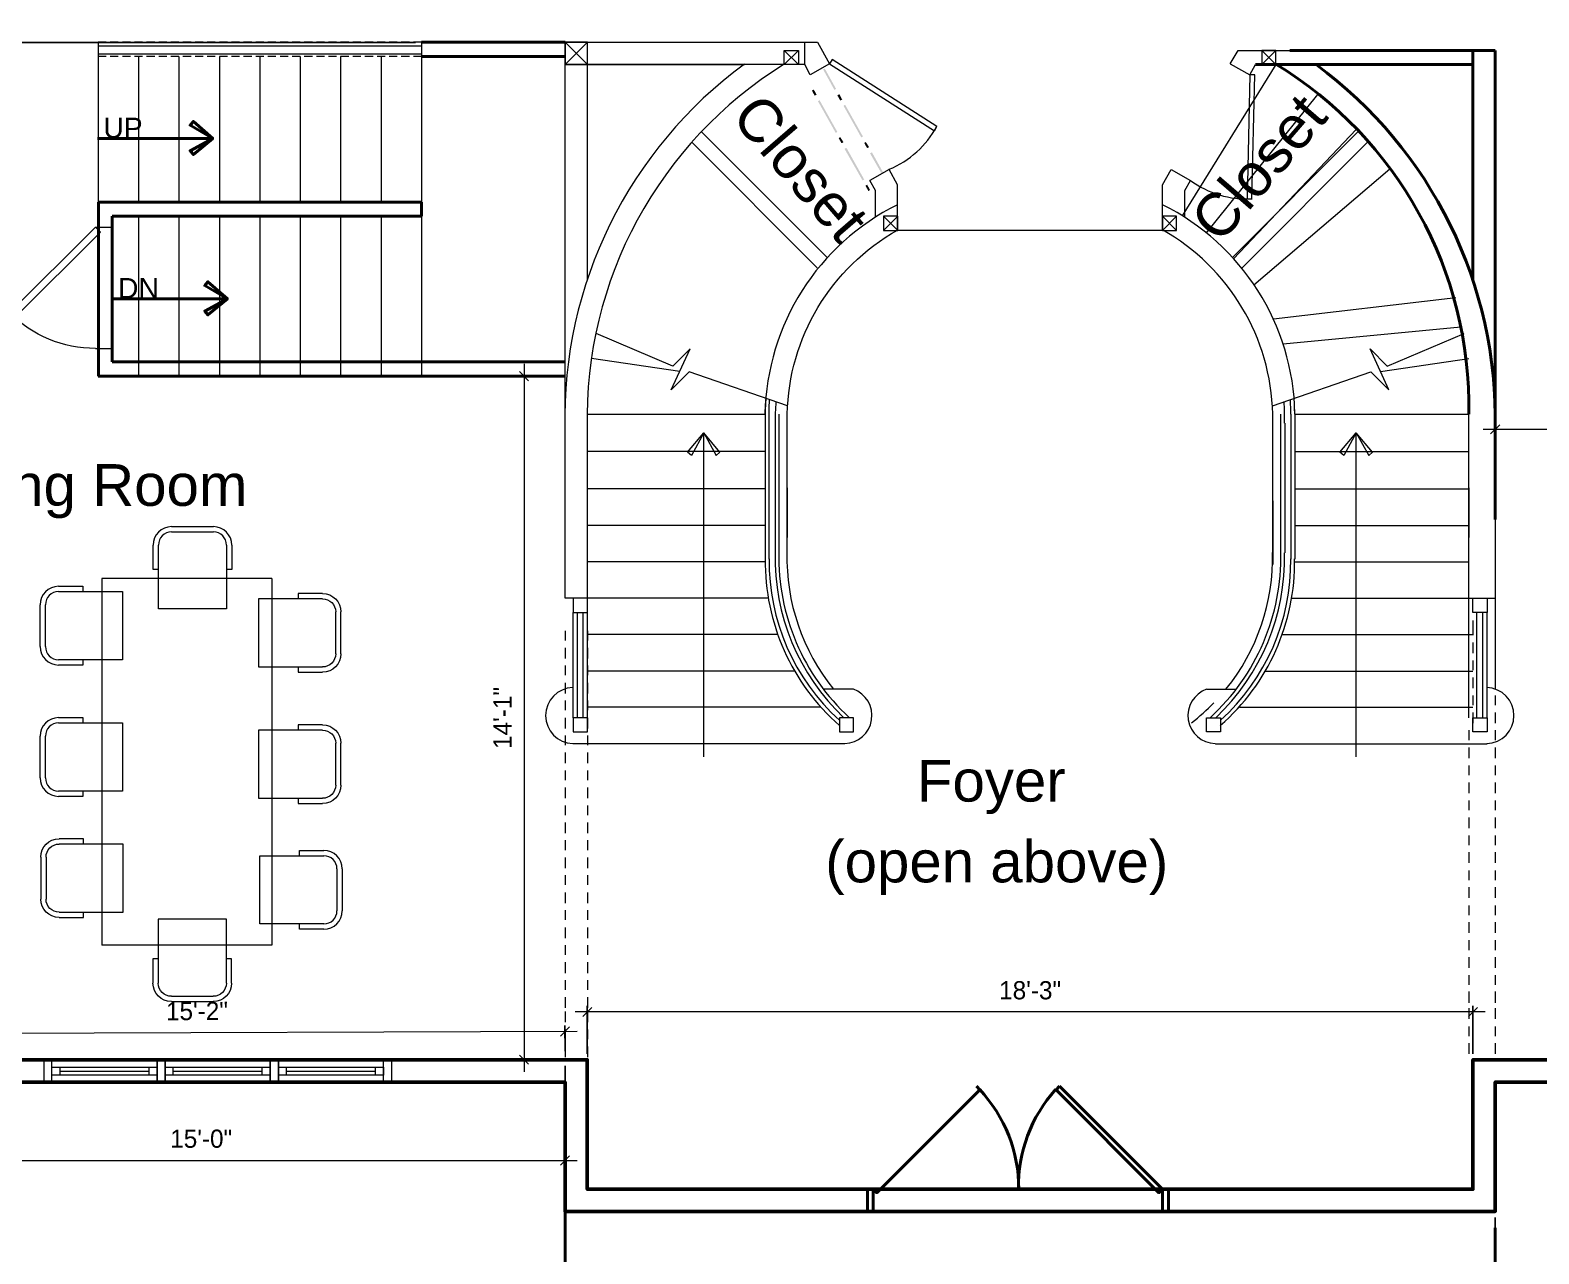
# Model space of a CAD drawing. Extents: x 4834 to 83801, y -13735 to 32221.
# Drawn here: x 14144.7 to 14517.8, y -10754 to -10451.5 of the extents above; entities that cross this region are included whole.
import ezdxf

# ---------------------------------------------------------------- set-up
doc = ezdxf.new("R2010")
doc.units = 0
doc.header["$LTSCALE"] = 8
doc.header["$MEASUREMENT"] = 0
doc.linetypes.add('Hidden (½x)', pattern=[0.1875, 0.125, -0.0625])
doc.layers.get('0').update_dxf_attribs({"lineweight": 9})
doc.layers.get('DefPoints').update_dxf_attribs({"color": 17})
for name, color, linetype, lineweight in [('A-DIM-480', 52, 'Continuous', 18), ('A-stairs', 30, 'Continuous', 13), ('A-WALL', 7, 'Continuous', 40), ('A-Wall-New', 1, 'Continuous', 50), ('A-windoor', 2, 'Continuous', 13), ('Details', 2, 'Continuous', 15), ('DIM', 8, 'Continuous', 5), ('door', 43, 'Continuous', 13), ('Furniture', 132, 'Continuous', 5)]:
    doc.layers.add(name, color=color, linetype=linetype, lineweight=lineweight)
doc.layers.add('PDF3_Text', color=7, linetype='Continuous')
doc.styles.add('PDF Arial', font='arial.ttf')
doc.styles.get("Standard").update_dxf_attribs({"font": 'stylu.ttf'})
doc.dimstyles.new('Forum 24', dxfattribs={"dimscale": 24, "dimtxt": 0.1875, "dimasz": 0.09375, "dimexe": 0.0625, "dimexo": 0.0625, "dimgap": 0.125, "dimtad": 1, "dimdec": 4, "dimrnd": 1, "dimzin": 7, "dimdsep": 46, "dimlunit": 4, "dimtxsty": 'Standard', "dimblk": 'OBLIQUE', "dimblk1": 'DIMTICK', "dimblk2": 'OBLIQUE', "dimcen": -0.0625, "dimdle": 0.125, "dimclrd": 256, "dimclre": 256, "dimclrt": 256, "dimadec": 0, "dimazin": 0, "dimtfac": 1, "dimtdec": 4, "dimtmove": 1, "dimatfit": 3, "dimfxl": 0.0625, "dimtvp": 1.2, "dimfrac": 2, "dimtolj": 1, "dimtzin": 7, "dimlwd": 13, "dimarcsym": 0})

# ---------------------------------------------------------------- blocks, each defined once
blk = doc.blocks.new('_Oblique')
at = {"color": 0, "linetype": 'ByBlock', "lineweight": -2}
blk.add_line((-0.5, -0.5), (0.5, 0.5), dxfattribs=at)
blk = doc.blocks.new('*D403')
at = {"layer": 'A-DIM-480', "lineweight": -2, "transparency": 16777216}
for p, q in [((14703.04, -10713.08), (14703.04, -11002.27)), ((14507.04, -10869.08), (14507.04, -11002.27))]:
    blk.add_line(p, q, dxfattribs=at)
at = {"layer": 'A-DIM-480', "lineweight": 13, "transparency": 16777216}
blk.add_line((14504.04, -11000.77), (14706.04, -11000.77), dxfattribs=at)
at = {"layer": 'DefPoints', "color": 0, "transparency": 16777216}
for p in [(14703.04, -10711.58), (14507.04, -10867.58), (14703.04, -11000.77)]:
    blk.add_point(p, dxfattribs=at)
at = {"layer": 'A-DIM-480', "lineweight": 13, "transparency": 16777216, "xscale": 2.25, "yscale": 2.25, "zscale": 2.25, "rotation": 180}
blk.add_blockref('_Oblique', (14507.04, -11000.77), dxfattribs=at)
at = {"layer": 'A-DIM-480', "lineweight": 13, "transparency": 16777216, "xscale": 2.25, "yscale": 2.25, "zscale": 2.25}
blk.add_blockref('_Oblique', (14703.04, -11000.77), dxfattribs=at)
at = {"layer": 'A-DIM-480', "transparency": 16777216, "insert": (14605.04, -10995.42), "char_height": 4.5, "attachment_point": 5}
blk.add_mtext('\\A1;16\'-4"', dxfattribs=at)
blk = doc.blocks.new('DIMTICK')
for p, q in [((-1, 0), (1, 0)), ((0, 1), (0, -1))]:
    blk.add_line(p, q)
at = {"const_width": 0.141}
blk.add_lwpolyline([(0.71, 0.71), (-0.71, -0.71)], dxfattribs=at)
blk = doc.blocks.new('*D404')
at = {"layer": 'A-DIM-480', "lineweight": -2, "transparency": 16777216}
for p, q in [((14703.04, -10713.08), (14703.04, -11068.19)), ((13258.27, -10805.08), (13258.27, -11068.19))]:
    blk.add_line(p, q, dxfattribs=at)
at = {"layer": 'A-DIM-480', "lineweight": 13, "transparency": 16777216}
blk.add_line((13255.27, -11066.69), (14706.04, -11066.69), dxfattribs=at)
at = {"layer": 'DefPoints', "color": 0, "transparency": 16777216}
for p in [(14703.04, -10711.58), (13258.27, -10803.58), (14703.04, -11066.69)]:
    blk.add_point(p, dxfattribs=at)
at = {"layer": 'A-DIM-480', "lineweight": 13, "transparency": 16777216, "xscale": 2.25, "yscale": 2.25, "zscale": 2.25, "rotation": 180}
blk.add_blockref('_Oblique', (13258.27, -11066.69), dxfattribs=at)
at = {"layer": 'A-DIM-480', "lineweight": 13, "transparency": 16777216, "xscale": 2.25, "yscale": 2.25, "zscale": 2.25}
blk.add_blockref('_Oblique', (14703.04, -11066.69), dxfattribs=at)
at = {"layer": 'A-DIM-480', "transparency": 16777216, "insert": (13980.66, -11061.33), "char_height": 4.5, "attachment_point": 5}
blk.add_mtext('\\A1;120\'-5"', dxfattribs=at)
blk = doc.blocks.new('*D413')
at = {"layer": 'DefPoints', "color": 0, "transparency": 16777216}
for p in [(14096.96, -10706.06), (14276.96, -10706.06), (14276.96, -10730.97)]:
    blk.add_point(p, dxfattribs=at)
at = {"layer": 'DIM', "lineweight": -2, "transparency": 16777216}
for p, q in [((14096.96, -10707.56), (14096.96, -10732.47)), ((14276.96, -10707.56), (14276.96, -10732.47))]:
    blk.add_line(p, q, dxfattribs=at)
at = {"layer": 'DIM', "lineweight": 13, "transparency": 16777216}
blk.add_line((14093.96, -10730.97), (14279.96, -10730.97), dxfattribs=at)
at = {"layer": 'DIM', "lineweight": 13, "transparency": 16777216, "xscale": 2.25, "yscale": 2.25, "zscale": 2.25, "rotation": 180}
blk.add_blockref('_Oblique', (14096.96, -10730.97), dxfattribs=at)
at = {"layer": 'DIM', "lineweight": 13, "transparency": 16777216, "xscale": 2.25, "yscale": 2.25, "zscale": 2.25}
blk.add_blockref('_Oblique', (14276.96, -10730.97), dxfattribs=at)
at = {"layer": 'DIM', "transparency": 16777216, "insert": (14186.96, -10725.61), "char_height": 4.5, "attachment_point": 5}
blk.add_mtext('\\A1;15\'-0"', dxfattribs=at)
blk = doc.blocks.new('*D414')
at = {"layer": 'A-DIM-480', "lineweight": 13, "transparency": 16777216}
blk.add_line((14266.83, -10534.06), (14266.83, -10709.06), dxfattribs=at)
at = {"layer": 'A-DIM-480', "lineweight": -2, "transparency": 16777216}
for p, q in [((14271.96, -10537.06), (14265.33, -10537.06)), ((14275.46, -10706.06), (14265.33, -10706.06))]:
    blk.add_line(p, q, dxfattribs=at)
at = {"layer": 'DefPoints', "color": 0, "transparency": 16777216}
for p in [(14273.46, -10537.06), (14266.83, -10706.06), (14276.96, -10706.06)]:
    blk.add_point(p, dxfattribs=at)
at = {"layer": 'A-DIM-480', "lineweight": 13, "transparency": 16777216, "xscale": 2.25, "yscale": 2.25, "zscale": 2.25}
for p, rotation in [((14266.83, -10537.06), 90), ((14266.83, -10706.06), 270)]:
    blk.add_blockref('_Oblique', p, dxfattribs=dict(at, rotation=rotation))
at = {"layer": 'A-DIM-480', "transparency": 16777216, "insert": (14261.48, -10621.56), "char_height": 4.5, "attachment_point": 5, "rotation": 90}
blk.add_mtext('\\A1;14\'-1"', dxfattribs=at)
blk = doc.blocks.new('A$C4AF24E16')
at = {"layer": 'Furniture'}
for p, q in [((4.73, 19.81), (15.49, 19.81)), ((1.35, 0), (1.35, 16.43)), ((18.87, 16.43), (18.87, 0)), ((1.35, 10.16), (0, 10.16)), ((20.22, 10.16), (18.87, 10.16)), ((18.87, 0), (1.35, 0))]:
    blk.add_line(p, q, dxfattribs=at)
for points in [[(4.73, 21.16), (15.49, 21.16)], [(0, 10.16), (0, 16.43)], [(20.22, 16.43), (20.22, 10.16)]]:
    blk.add_lwpolyline(points, dxfattribs=at)
for centre, radius, start, end in [((4.73, 16.43), 4.73, 90, 180), ((4.73, 16.43), 3.38, 90, 180), ((15.49, 16.43), 4.73, 0, 90), ((15.49, 16.43), 3.38, 0, 90)]:
    blk.add_arc(centre, radius, start, end, dxfattribs=at)
blk = doc.blocks.new('*U415')
at = {"layer": 'Furniture', "xscale": -0.9619953212731978, "yscale": 0.9619953212731978, "zscale": 0.9619953212731978, "rotation": 180}
blk.add_blockref('A$C4AF24E16', (-9.73, 10.18), dxfattribs=at)
blk = doc.blocks.new('*U416')
at = {"layer": 'DIM', "color": 0, "linetype": 'ByBlock', "lineweight": -2, "transparency": 16777216}
for p in [(0, 0), (32.46875, 0)]:
    blk.add_blockref('*U415', p, dxfattribs=at)
blk = doc.blocks.new('*U417')
at = {"layer": 'Furniture', "xscale": -0.9619953212731978, "yscale": 0.9619953212731978, "zscale": 0.9619953212731978, "rotation": 180}
blk.add_blockref('A$C4AF24E16', (-9.73, 10.18), dxfattribs=at)
blk = doc.blocks.new('*U418')
at = {"layer": 'DIM', "color": 0, "linetype": 'ByBlock', "lineweight": -2, "transparency": 16777216}
for p in [(0, 0), (32.46875, 0)]:
    blk.add_blockref('*U417', p, dxfattribs=at)
blk = doc.blocks.new('*U427')
for p, q in [((-30, 0), (-30, 4)), ((0, 0), (0, 4))]:
    blk.add_line(p, q)
blk.add_lwpolyline([(0, 0), (-21.21, -21.21), (-22.45, -19.98), (-1.24, 1.24)], close=True)
blk.add_arc((0, 0), 30, 180, 225)
blk = doc.blocks.new('*D448')
at = {"layer": 'A-DIM-480', "lineweight": -2, "transparency": 16777216}
for p, q in [((14096.96, -10713.08), (14096.96, -11004.52)), ((14276.96, -10713.08), (14276.96, -11004.52))]:
    blk.add_line(p, q, dxfattribs=at)
at = {"layer": 'A-DIM-480', "lineweight": 13, "transparency": 16777216}
blk.add_line((14093.96, -11003.02), (14279.96, -11003.02), dxfattribs=at)
at = {"layer": 'DefPoints', "color": 0, "transparency": 16777216}
for p in [(14096.96, -10711.58), (14276.96, -10711.58), (14276.96, -11003.02)]:
    blk.add_point(p, dxfattribs=at)
at = {"layer": 'A-DIM-480', "lineweight": 13, "transparency": 16777216, "xscale": 2.25, "yscale": 2.25, "zscale": 2.25, "rotation": 180}
blk.add_blockref('_Oblique', (14096.96, -11003.02), dxfattribs=at)
at = {"layer": 'A-DIM-480', "lineweight": 13, "transparency": 16777216, "xscale": 2.25, "yscale": 2.25, "zscale": 2.25}
blk.add_blockref('_Oblique', (14276.96, -11003.02), dxfattribs=at)
at = {"layer": 'A-DIM-480', "transparency": 16777216, "insert": (14186.96, -10997.66), "char_height": 4.5, "attachment_point": 5}
blk.add_mtext('\\A1;15\'-0"', dxfattribs=at)
blk = doc.blocks.new('*D449')
at = {"layer": 'A-DIM-480', "lineweight": -2, "transparency": 16777216}
for p, q in [((14276.96, -10745.08), (14276.96, -11003.4)), ((14507.04, -10745.08), (14507.04, -11003.4))]:
    blk.add_line(p, q, dxfattribs=at)
at = {"layer": 'A-DIM-480', "lineweight": 13, "transparency": 16777216}
blk.add_line((14273.96, -11001.9), (14510.04, -11001.9), dxfattribs=at)
at = {"layer": 'DefPoints', "color": 0, "transparency": 16777216}
for p in [(14276.96, -10743.58), (14507.04, -10743.58), (14507.04, -11001.9)]:
    blk.add_point(p, dxfattribs=at)
at = {"layer": 'A-DIM-480', "lineweight": 13, "transparency": 16777216, "xscale": 2.25, "yscale": 2.25, "zscale": 2.25, "rotation": 180}
blk.add_blockref('_Oblique', (14276.96, -11001.9), dxfattribs=at)
at = {"layer": 'A-DIM-480', "lineweight": 13, "transparency": 16777216, "xscale": 2.25, "yscale": 2.25, "zscale": 2.25}
blk.add_blockref('_Oblique', (14507.04, -11001.9), dxfattribs=at)
at = {"layer": 'A-DIM-480', "transparency": 16777216, "insert": (14392, -10996.57), "char_height": 4.5, "attachment_point": 5}
blk.add_mtext('\\A1;19\'-2"', dxfattribs=at)
blk = doc.blocks.new('*U154')
for p, q in [((-18, 0), (8, 0)), ((-18, -3.75), (-18, -1.75)), ((-18, -1.75), (8, -1.75)), ((-16, -1.75), (-16, -3.75)), ((6, -2.75), (-16, -2.75)), ((6, -1.75), (6, -3.75)), ((8, -1.75), (8, -3.75)), ((8, -3.75), (-18, -3.75)), ((-18, -5.5), (8, -5.5))]:
    blk.add_line(p, q)
blk.add_lwpolyline([(-18, -5.5), (-20, -5.5), (-20, 0), (-18, 0)], close=True)
at = {"extrusion": (0, 0, -1)}
blk.add_lwpolyline([(-8, -5.5), (-10, -5.5), (-10, 0), (-8, 0)], close=True, dxfattribs=at)
blk = doc.blocks.new('*U161')
for p, q in [((-12, 0), (14, 0)), ((-12, -3.75), (-12, -1.75)), ((-12, -1.75), (14, -1.75)), ((-10, -1.75), (-10, -3.75)), ((12, -2.75), (-10, -2.75)), ((12, -1.75), (12, -3.75)), ((14, -1.75), (14, -3.75)), ((14, -3.75), (-12, -3.75)), ((-12, -5.5), (14, -5.5))]:
    blk.add_line(p, q)
blk.add_lwpolyline([(-12, -5.5), (-14, -5.5), (-14, 0), (-12, 0)], close=True)
at = {"extrusion": (0, 0, -1)}
blk.add_lwpolyline([(-14, -5.5), (-16, -5.5), (-16, 0), (-14, 0)], close=True, dxfattribs=at)
blk = doc.blocks.new('*D515')
at = {"layer": 'A-DIM-480', "lineweight": -2, "transparency": 16777216}
for p, q in [((14507.04, -10487.5), (14507.04, -10551.74)), ((14697.52, -10487.5), (14697.52, -10551.74))]:
    blk.add_line(p, q, dxfattribs=at)
at = {"layer": 'A-DIM-480', "lineweight": 13, "transparency": 16777216}
blk.add_line((14700.52, -10550.24), (14504.04, -10550.24), dxfattribs=at)
at = {"layer": 'DefPoints', "color": 0, "transparency": 16777216}
for p in [(14507.04, -10486), (14697.52, -10486), (14507.04, -10550.24)]:
    blk.add_point(p, dxfattribs=at)
at = {"layer": 'A-DIM-480', "lineweight": 13, "transparency": 16777216, "xscale": 2.25, "yscale": 2.25, "zscale": 2.25, "rotation": 180}
blk.add_blockref('_Oblique', (14507.04, -10550.24), dxfattribs=at)
at = {"layer": 'A-DIM-480', "lineweight": 13, "transparency": 16777216, "xscale": 2.25, "yscale": 2.25, "zscale": 2.25}
blk.add_blockref('_Oblique', (14697.52, -10550.24), dxfattribs=at)
at = {"layer": 'A-DIM-480', "transparency": 16777216, "insert": (14602.28, -10544.87), "char_height": 4.5, "attachment_point": 5}
blk.add_mtext('\\A1;15\'-10"', dxfattribs=at)
blk = doc.blocks.new('*D516')
at = {"layer": 'A-DIM-480', "lineweight": -2, "transparency": 16777216}
for p, q in [((14094.96, -10704.58), (14094.93, -10698.22)), ((14276.96, -10703.93), (14276.93, -10697.57))]:
    blk.add_line(p, q, dxfattribs=at)
at = {"layer": 'A-DIM-480', "lineweight": 13, "transparency": 16777216}
blk.add_line((14279.94, -10699.06), (14091.94, -10699.73), dxfattribs=at)
at = {"layer": 'DefPoints', "color": 0, "transparency": 16777216}
for p in [(14094.94, -10699.72), (14094.96, -10706.08), (14276.96, -10705.43)]:
    blk.add_point(p, dxfattribs=at)
at = {"layer": 'A-DIM-480', "lineweight": 13, "transparency": 16777216, "xscale": 2.25, "yscale": 2.25, "zscale": 2.25}
for p, rotation in [((14094.94, -10699.72), 180.2047224365398), ((14276.94, -10699.07), 0.2047224365398481)]:
    blk.add_blockref('_Oblique', p, dxfattribs=dict(at, rotation=rotation))
at = {"layer": 'A-DIM-480', "transparency": 16777216, "insert": (14185.92, -10694.05), "char_height": 4.5, "attachment_point": 5, "rotation": 0.2047}
blk.add_mtext('\\A1;15\'-2"', dxfattribs=at)
blk = doc.blocks.new('*D518')
at = {"layer": 'A-DIM-480', "lineweight": 13, "transparency": 16777216}
blk.add_line((14504.54, -10694.24), (14279.46, -10694.24), dxfattribs=at)
at = {"layer": 'A-DIM-480', "lineweight": -2, "transparency": 16777216}
for p, q in [((14282.46, -10704.58), (14282.46, -10692.74)), ((14501.54, -10704.58), (14501.54, -10692.74))]:
    blk.add_line(p, q, dxfattribs=at)
at = {"layer": 'DefPoints', "color": 0, "transparency": 16777216}
for p in [(14282.46, -10694.24), (14282.46, -10706.08), (14501.54, -10706.08)]:
    blk.add_point(p, dxfattribs=at)
at = {"layer": 'A-DIM-480', "lineweight": 13, "transparency": 16777216, "xscale": 2.25, "yscale": 2.25, "zscale": 2.25, "rotation": 180}
blk.add_blockref('_Oblique', (14282.46, -10694.24), dxfattribs=at)
at = {"layer": 'A-DIM-480', "lineweight": 13, "transparency": 16777216, "xscale": 2.25, "yscale": 2.25, "zscale": 2.25}
blk.add_blockref('_Oblique', (14501.54, -10694.24), dxfattribs=at)
at = {"layer": 'A-DIM-480', "transparency": 16777216, "insert": (14392, -10688.91), "char_height": 4.5, "attachment_point": 5}
blk.add_mtext('\\A1;18\'-3"', dxfattribs=at)
blk = doc.blocks.new('*D519')
at = {"layer": 'A-DIM-480', "lineweight": 13, "transparency": 16777216}
blk.add_line((14113, -10451.54), (14113, -10709.08), dxfattribs=at)
at = {"layer": 'A-DIM-480', "lineweight": -2, "transparency": 16777216}
for p, q in [((14239.96, -10454.54), (14111.5, -10454.54)), ((14239.96, -10706.08), (14111.5, -10706.08))]:
    blk.add_line(p, q, dxfattribs=at)
at = {"layer": 'DefPoints', "color": 0, "transparency": 16777216}
for p in [(14241.46, -10454.54), (14113, -10706.08), (14241.46, -10706.08)]:
    blk.add_point(p, dxfattribs=at)
at = {"layer": 'A-DIM-480', "lineweight": 13, "transparency": 16777216, "xscale": 2.25, "yscale": 2.25, "zscale": 2.25}
for p, rotation in [((14113, -10454.54), 90), ((14113, -10706.08), 270)]:
    blk.add_blockref('_Oblique', p, dxfattribs=dict(at, rotation=rotation))
at = {"layer": 'A-DIM-480', "transparency": 16777216, "insert": (14107.67, -10580.31), "char_height": 4.5, "attachment_point": 5, "rotation": 90}
blk.add_mtext('\\A1;21\'-0"', dxfattribs=at)

msp = doc.modelspace()

# ---------------------------------------------------------------- linework, layer by layer
at = {"layer": 'A-stairs'}
for p, q in [((14161.45849, -10454.53785), (14161.45849, -10494.03785)), ((14161.45849, -10455.38566), (14241.45849, -10455.38566)), ((14241.45849, -10454.53785), (14241.45849, -10494.03785)), ((14161.45849, -10457.38566), (14241.45849, -10457.38566)), ((14171.45849, -10458.03785), (14171.45849, -10494.03785)), ((14181.45849, -10458.03785), (14181.45849, -10494.03785)), ((14191.45849, -10458.03785), (14191.45849, -10494.03785)), ((14201.45849, -10458.03785), (14201.45849, -10494.03785)), ((14211.45849, -10458.03785), (14211.45849, -10494.03785)), ((14221.45849, -10458.03785), (14221.45849, -10494.03785)), ((14231.45849, -10458.03785), (14231.45849, -10494.03785)), ((14441.52206, -10459.81785), (14446.3214, -10462.53785)), ((14452.8014, -10460.05785), (14429.60073, -10497.41785)), ((14446.3214, -10462.53785), (14447.7614, -10460.05785)), ((14171.45849, -10497.53785), (14171.45849, -10537.05785)), ((14181.45849, -10497.53785), (14181.45849, -10537.05785)), ((14191.45849, -10497.53785), (14191.45849, -10537.05785)), ((14201.45849, -10497.53785), (14201.45849, -10537.05785)), ((14211.45849, -10497.53785), (14211.45849, -10537.05785)), ((14221.45849, -10497.53785), (14221.45849, -10537.05785)), ((14231.45849, -10497.53785), (14231.45849, -10537.05785)), ((14241.45849, -10497.53785), (14241.45849, -10537.05785)), ((14424.7214, -10501.01785), (14359.05938, -10501.01785))]:
    msp.add_line(p, q, dxfattribs=at)
for points in [[(14276.96133, -10460.05785), (14276.96133, -10454.53785), (14339.44066, -10454.53785), (14342.40133, -10459.81785)], [(14276.96133, -10454.53785), (14282.48066, -10460.05785)], [(14282.48133, -10454.53785), (14276.962, -10460.05785)], [(14336.24133, -10460.05785), (14336.24133, -10454.53785)], [(14334.72133, -10460.05785), (14331.20066, -10456.53785)], [(14331.20133, -10460.05785), (14334.722, -10456.53785)], [(14342.402, -10459.81785), (14337.60133, -10462.53785), (14336.242, -10460.05785)], [(14441.52146, -10459.81785), (14443.4408, -10456.53785)], [(14443.44146, -10456.53785), (14456.2408, -10456.53785)], [(14452.8014, -10460.05785), (14449.28073, -10456.53785)], [(14449.28133, -10460.05785), (14452.802, -10456.53785)], [(14276.96133, -10591.97718), (14276.96133, -10460.05718)], [(14336.24133, -10460.05785), (14331.20066, -10460.05785), (14276.96133, -10460.05785), (14321.36133, -10460.05785)], [(14282.48133, -10513.41785), (14282.48133, -10460.05785)], [(14435.6014, -10501.65785), (14463.2014, -10467.41785)], [(14310.72133, -10476.69785), (14341.84133, -10507.81785)], [(14473.05945, -10476.69785), (14441.93945, -10507.81785)], [(14472.6414, -10476.05785), (14442.3214, -10508.05785)], [(14308.24133, -10479.17778), (14339.36133, -10510.29845)], [(14475.53945, -10479.17778), (14444.41945, -10510.29845)], [(14424.7214, -10489.73785), (14426.8814, -10485.97785), (14431.68073, -10488.69785)], [(14447.36133, -10514.45785), (14480.96, -10485.81718)], [(14353.76126, -10497.81785), (14353.76126, -10491.17785), (14352.32126, -10488.69785)], [(14424.7214, -10500.93785), (14424.7214, -10489.73718)], [(14430.2414, -10497.81785), (14430.2414, -10491.17785), (14431.68006, -10488.69785)], [(14359.28133, -10501.01785), (14355.76066, -10497.49851)], [(14355.76126, -10501.01785), (14359.28193, -10497.49851)], [(14428.2414, -10501.01785), (14424.72073, -10497.49851)], [(14424.7214, -10501.01785), (14428.24206, -10497.49851)], [(14497.2748, -10517.72451), (14452.1748, -10522.99785)], [(14307.68133, -10535.97718), (14303.20066, -10540.45785), (14307.92066, -10530.29718), (14303.60066, -10534.61718), (14284.64066, -10526.53718)], [(14454.5614, -10529.08518), (14498.5774, -10524.84985)], [(14476.2414, -10535.97718), (14480.72073, -10540.45785), (14476.0814, -10530.29718), (14480.32073, -10534.61718), (14499.3614, -10526.53718)], [(14305.36133, -10535.89718), (14283.52133, -10532.69651)], [(14478.6414, -10535.89718), (14500.4814, -10532.69651)], [(14332.0014, -10544.37651), (14307.6814, -10535.97651)], [(14451.9214, -10544.37651), (14476.2414, -10535.97651)], [(14282.48133, -10561.25718), (14282.48133, -10545.17785)], [(14282.48133, -10600.93718), (14282.48133, -10546.45718), (14326.48133, -10546.45718), (14326.48133, -10582.29718)], [(14328.96133, -10548.69718), (14328.96133, -10580.77718)], [(14329.9214, -10580.61718), (14329.9214, -10546.45785)], [(14455.0414, -10548.69718), (14455.0414, -10580.77718)], [(14456.5614, -10582.29718), (14456.5614, -10546.45718)], [(14457.52146, -10582.29718), (14457.52146, -10546.45718), (14500.52133, -10546.45718)], [(14500.52133, -10600.93718), (14500.52133, -10546.45718)], [(14311.28133, -10631.17718), (14311.28133, -10551.09651), (14314.32066, -10556.69651), (14315.28133, -10555.89718), (14311.28133, -10551.09651), (14308.24066, -10556.69651), (14307.28133, -10555.89718), (14311.28133, -10551.09651)], [(14472.6414, -10631.17718), (14472.6414, -10551.09651), (14469.60073, -10556.69651), (14468.6414, -10555.89718), (14472.6414, -10551.09651), (14475.7614, -10556.69651), (14476.72073, -10555.89718), (14472.6414, -10551.09651)], [(14507.0414, -10550.05718), (14507.0414, -10614.45785)], [(14326.48133, -10555.65651), (14282.48133, -10555.65651)], [(14457.52146, -10555.65651), (14500.52133, -10555.65651)], [(14326.48133, -10564.93718), (14282.48133, -10564.93718)], [(14282.48133, -10583.65651), (14282.48133, -10567.89718)], [(14331.9214, -10564.69718), (14331.9214, -10576.93718)], [(14452.0814, -10583.65651), (14452.0814, -10567.89718)], [(14457.52146, -10564.93718), (14500.52133, -10564.93718)], [(14500.52133, -10564.69718), (14500.52133, -10576.93718)], [(14326.48133, -10573.97718), (14282.48133, -10573.97718)], [(14457.52146, -10573.97718), (14500.52133, -10573.97718)], [(14326.48133, -10582.93718), (14282.48133, -10582.93718)], [(14457.52146, -10582.93718), (14500.52133, -10582.93718)], [(14327.20133, -10591.97718), (14282.48133, -10591.97718), (14276.962, -10591.97718)], [(14456.8014, -10591.97718), (14501.5214, -10591.97718)], [(14501.52133, -10591.97718), (14507.04066, -10591.97718)], [(14278.96133, -10621.49718), (14278.96133, -10595.49718), (14282.48066, -10595.49718)], [(14280.0014, -10621.49718), (14280.0014, -10595.49718)], [(14281.44133, -10621.49718), (14281.44133, -10595.49718)], [(14282.48133, -10621.49718), (14282.48133, -10595.49718)], [(14500.52133, -10621.49718), (14500.52133, -10595.49718)], [(14501.52133, -10597.49718), (14501.52133, -10601.09651)], [(14505.0414, -10621.49718), (14505.0414, -10595.49718), (14501.52206, -10595.49718)], [(14502.48146, -10621.49718), (14502.48146, -10595.49718)], [(14504.00133, -10621.49718), (14504.00133, -10595.49718)], [(14507.0414, -10597.49718), (14507.0414, -10601.09651)], [(14276.96133, -10600.05718), (14276.96133, -10602.37651)], [(14329.52133, -10600.93718), (14282.48066, -10600.93718)], [(14282.48133, -10600.05718), (14282.48133, -10602.37651)], [(14454.4014, -10600.93718), (14501.52273, -10600.93718)], [(14276.96133, -10604.21718), (14276.96133, -10606.85718)], [(14282.48133, -10604.21718), (14282.48133, -10606.85718)], [(14501.52133, -10602.93718), (14501.52133, -10605.57718)], [(14507.0414, -10602.93718), (14507.0414, -10605.57718)], [(14276.96133, -10608.61718), (14276.96133, -10611.01785)], [(14282.48133, -10608.61718), (14282.48133, -10611.01785)], [(14501.52133, -10607.33718), (14501.52133, -10609.73785)], [(14507.0414, -10607.33718), (14507.0414, -10609.73785)], [(14276.96133, -10612.85718), (14276.96133, -10615.49718)], [(14333.68133, -10609.97718), (14282.48066, -10609.97718)], [(14282.48133, -10612.85718), (14282.48133, -10615.49718)], [(14450.2414, -10609.97718), (14501.52273, -10609.97718)], [(14501.52133, -10611.57718), (14501.52133, -10614.21718)], [(14507.0414, -10611.57718), (14507.0414, -10614.21718)], [(14348.32133, -10614.45718), (14340.962, -10614.45718)], [(14435.6814, -10614.45718), (14443.04206, -10614.45718)], [(14501.52133, -10615.97718), (14501.52133, -10618.37718)], [(14507.0414, -10615.97718), (14507.0414, -10618.37718)], [(14276.96133, -10617.25718), (14276.96133, -10619.65718)], [(14340.24133, -10618.93718), (14282.48066, -10618.93718)], [(14282.48133, -10617.25718), (14282.48133, -10619.65718)], [(14443.7614, -10618.93718), (14501.52206, -10618.93718)], [(14501.52133, -10620.21718), (14501.52133, -10622.85718)], [(14507.0414, -10620.21718), (14507.0414, -10622.85718)], [(14276.96133, -10621.49718), (14276.96133, -10624.13718)], [(14282.48133, -10621.49718), (14282.48133, -10624.13718)], [(14276.96133, -10625.89718), (14276.96133, -10628.29718)], [(14282.48133, -10625.89718), (14282.48133, -10628.29718)], [(14500.52133, -10624.61718), (14500.52133, -10627.01785)], [(14507.0414, -10624.61718), (14507.0414, -10627.01785)], [(14276.96133, -10630.13718), (14276.96133, -10632.77718)], [(14346.16133, -10627.97718), (14278.962, -10627.97718)], [(14282.48133, -10630.13718), (14282.48133, -10632.77718)], [(14437.8414, -10627.97718), (14505.04206, -10627.97718)], [(14500.52133, -10628.85718), (14500.52133, -10631.49718)], [(14507.0414, -10628.85718), (14507.0414, -10631.49718)], [(14276.96133, -10634.53651), (14276.96133, -10636.93718)], [(14282.48133, -10634.53651), (14282.48133, -10636.93718)], [(14500.52133, -10633.33718), (14500.52133, -10635.73785)], [(14507.0414, -10633.33718), (14507.0414, -10635.73785)], [(14276.96133, -10638.77718), (14276.96133, -10641.41718)], [(14282.48133, -10638.77718), (14282.48133, -10641.41718)], [(14500.52133, -10637.49718), (14500.52133, -10640.13718)], [(14507.0414, -10637.49718), (14507.0414, -10640.13718)], [(14500.52133, -10641.97718), (14500.52133, -10644.37718)], [(14507.0414, -10641.97718), (14507.0414, -10644.37718)], [(14276.96133, -10643.17718), (14276.96133, -10645.57718)], [(14282.48133, -10643.17718), (14282.48133, -10645.57718)], [(14500.52133, -10646.13718), (14500.52133, -10648.77718)], [(14507.0414, -10646.13718), (14507.0414, -10648.77718)], [(14276.96133, -10647.41718), (14276.96133, -10650.05718)], [(14282.48133, -10647.41718), (14282.48133, -10650.05718)], [(14276.96133, -10651.81651), (14276.96133, -10654.21718)], [(14282.48133, -10651.81651), (14282.48133, -10654.21718)], [(14500.52133, -10650.61718), (14500.52133, -10653.01785)], [(14507.0414, -10650.61718), (14507.0414, -10653.01785)], [(14276.96133, -10656.05718), (14276.96133, -10658.69718)], [(14282.48133, -10656.05718), (14282.48133, -10658.69718)], [(14500.52133, -10654.77718), (14500.52133, -10657.41718)], [(14507.0414, -10654.77718), (14507.0414, -10657.41718)], [(14276.96133, -10660.45718), (14276.96133, -10662.85718)], [(14282.48133, -10660.45718), (14282.48133, -10662.85718)], [(14500.52133, -10659.25718), (14500.52133, -10661.65718)], [(14507.0414, -10659.25718), (14507.0414, -10661.65718)], [(14276.96133, -10664.69718), (14276.96133, -10667.33718)], [(14282.48133, -10664.69718), (14282.48133, -10667.33718)], [(14500.52133, -10663.41718), (14500.52133, -10666.05718)], [(14507.0414, -10663.41718), (14507.0414, -10666.05718)], [(14500.52133, -10667.89718), (14500.52133, -10670.29718)], [(14507.0414, -10667.89718), (14507.0414, -10670.29718)], [(14276.96133, -10669.09651), (14276.96133, -10671.49718)], [(14282.48133, -10669.09651), (14282.48133, -10671.49718)], [(14500.52133, -10672.05718), (14500.52133, -10674.69718)], [(14507.0414, -10672.05718), (14507.0414, -10674.69718)], [(14276.96133, -10673.33718), (14276.96133, -10675.97718)], [(14282.48133, -10673.33718), (14282.48133, -10675.97718)], [(14276.96133, -10677.73718), (14276.96133, -10680.13718)], [(14282.48133, -10677.73718), (14282.48133, -10680.13718)], [(14500.52133, -10676.53651), (14500.52133, -10678.93718)], [(14507.0414, -10676.53651), (14507.0414, -10678.93718)], [(14276.96133, -10681.97718), (14276.96133, -10684.61718)], [(14282.48133, -10681.97718), (14282.48133, -10684.61718)], [(14500.52133, -10680.69718), (14500.52133, -10683.33718)], [(14507.0414, -10680.69718), (14507.0414, -10683.33718)], [(14276.96133, -10686.37651), (14276.96133, -10688.77718)], [(14282.48133, -10686.37651), (14282.48133, -10688.77718)], [(14500.52133, -10685.17718), (14500.52133, -10687.57718)], [(14507.0414, -10685.17718), (14507.0414, -10687.57718)], [(14276.96133, -10690.61718), (14276.96133, -10693.25718)], [(14282.48133, -10690.61718), (14282.48133, -10693.25718)], [(14500.52133, -10689.17995), (14500.52133, -10691.58061)], [(14500.52133, -10689.33718), (14500.52133, -10691.97718)], [(14507.0414, -10689.17995), (14507.0414, -10691.58061)], [(14507.0414, -10689.33718), (14507.0414, -10691.97718)], [(14276.96133, -10694.14688), (14276.96133, -10696.78688)], [(14282.48133, -10694.14688), (14282.48133, -10696.78688)], [(14500.52133, -10693.34061), (14500.52133, -10695.98061)], [(14507.0414, -10693.34061), (14507.0414, -10695.98061)], [(14276.96133, -10698.54621), (14276.96133, -10700.94688)], [(14282.48133, -10698.54621), (14282.48133, -10700.94688)], [(14500.52133, -10697.82061), (14500.52133, -10700.22061)], [(14507.0414, -10697.82061), (14507.0414, -10700.22061)], [(14500.52133, -10701.98061), (14500.52133, -10704.62061)], [(14507.0414, -10701.98061), (14507.0414, -10704.62061)], [(14276.96133, -10702.78688), (14276.96133, -10705.42688)], [(14282.48133, -10702.78688), (14282.48133, -10705.42688)]]:
    msp.add_lwpolyline(points, dxfattribs=at)
for points in [[(14276.96133, -10460.05785), (14282.48066, -10460.05785), (14282.48066, -10454.53785), (14276.96133, -10454.53785)], [(14334.72133, -10460.05785), (14331.20066, -10460.05785), (14331.20066, -10456.53785), (14334.72133, -10456.53785)], [(14342.40133, -10459.81785), (14368.32066, -10476.37785), (14368.96133, -10475.33785), (14343.04066, -10458.77785)], [(14449.28133, -10460.05785), (14452.80133, -10460.05785), (14452.80133, -10456.53785), (14449.28133, -10456.53785)], [(14446.3214, -10462.53785), (14445.68073, -10493.25785), (14446.8814, -10493.25785), (14447.6014, -10462.53785)], [(14355.76126, -10501.01785), (14359.28126, -10501.01785), (14359.28126, -10497.49851), (14355.76126, -10497.49851)], [(14424.7214, -10501.01785), (14428.2414, -10501.01785), (14428.2414, -10497.49851), (14424.7214, -10497.49851)], [(14278.96133, -10595.49718), (14282.48066, -10595.49718), (14282.48066, -10591.97718), (14278.96133, -10591.97718)], [(14505.0414, -10595.49718), (14501.52206, -10595.49718), (14501.52206, -10591.97718), (14505.0414, -10591.97718)], [(14278.96133, -10625.01718), (14282.48066, -10625.01718), (14282.48066, -10621.49718), (14278.96133, -10621.49718)], [(14344.88133, -10625.01718), (14348.32133, -10625.01718), (14348.32133, -10621.49718), (14344.88133, -10621.49718)], [(14439.1214, -10625.01718), (14435.60206, -10625.01718), (14435.60206, -10621.49718), (14439.1214, -10621.49718)], [(14505.0414, -10625.01718), (14501.52206, -10625.01718), (14501.52206, -10621.49718), (14505.0414, -10621.49718)]]:
    msp.add_lwpolyline(points, close=True, dxfattribs=at)
for points in [[(14331.9214, -10580.61718), (14331.9214, -10546.45785, -0.265595751), (14359.20133, -10500.93785), (14359.20133, -10489.73785), (14357.122, -10485.97785), (14352.32133, -10488.69785)], [(14452.0014, -10580.61718), (14452.0014, -10546.45785, 0.265574079), (14424.7134, -10500.91118)], [(14327.44133, -10582.29718), (14327.44133, -10546.45718, -0.017137568), (14327.568, -10542.79851)], [(14436.5414, -10621.49451, 0.216558178), (14454.0014, -10580.61718), (14454.0014, -10546.45785)]]:
    msp.add_lwpolyline(points, format="xyb", dxfattribs=at)
for centre, radius, start, end in [((14385.40323, -10547.53535), 108.52015, 126.1886297, 181.307287), ((14385.40089, -10547.5351), 103.00048, 121.7670153, 181.3403993), ((14348.2884, -10464.2617), 23.39549, 292.1466511, 331.9059308), ((14445.56555, -10469.8566), 23.40127, 233.4861581, 273.238134), ((14385.4028, -10547.53785), 59.00045, 116.3723155, 178.8293423), ((14398.52009, -10547.53657), 59.00038, 1.1751769, 63.6321676), ((14380.99406, -10546.44685), 54.51206, 175.8056492, 180.0010461), ((14383.78113, -10547.59128), 54.83095, 175.6060883, 181.1556909), ((14400.1282, -10547.54795), 54.83095, 358.8443091, 4.3939117), ((14403.17899, -10546.45166), 53.30241, 0.004811, 3.9299132), ((14404.02462, -10546.40742), 53.41686, 359.9559252, 4.2373795), ((14380.20544, -10582.9761), 53.72248, 179.2154673, 228.8769519), ((14380.20091, -10582.97754), 52.75794, 179.2089688, 227.9235347), ((14383.56586, -10581.85571), 54.68268, 178.8258469, 226.416946), ((14383.55658, -10581.85856), 53.7164, 178.6693798, 227.5506509), ((14383.56412, -10581.85551), 51.72334, 178.6724447, 219.0500731), ((14400.28287, -10581.85571), 54.68268, 313.583054, 1.1741531), ((14403.71696, -10582.97654), 53.72148, 311.1225546, 0.7850263), ((14403.72376, -10582.97606), 52.76131, 312.0781213, 0.7893751), ((14400.27984, -10581.85652), 51.72273, 320.95082, 1.3286871), ((14279.07839, -10620.97743), 6.91973, 91.6318836, 268.359823), ((14345.96279, -10620.9759), 6.92079, 271.6438998, 70.4744319), ((14437.96047, -10620.9754), 6.91876, 109.5252418, 268.3755508), ((14504.76319, -10620.97708), 6.91961, 271.6420103, 88.3662838), ((14400.25238, -10581.8269), 51.76028, 307.7693416, 315.9529402)]:
    msp.add_arc(centre, radius, start, end, dxfattribs=at)
for points in [[(14344.00266, -10466.05785), (14340.802, -10461.25718), (14341.20133, -10461.01785)], [(14343.60133, -10466.29785), (14344.00266, -10466.05785), (14340.802, -10461.25718)], [(14339.20066, -10467.49785), (14338.00133, -10466.45785), (14338.48066, -10466.21785)], [(14338.72133, -10467.73785), (14339.20066, -10467.49785), (14338.00133, -10466.45785)], [(14345.522, -10468.69785), (14344.32133, -10467.65785), (14344.802, -10467.33785)], [(14344.3214, -10476.69785), (14339.5214, -10469.09718), (14339.9214, -10468.85785)], [(14343.9214, -10476.93785), (14344.3214, -10476.69785), (14339.5214, -10469.09718)], [(14345.04133, -10468.93785), (14345.522, -10468.69785), (14344.32133, -10467.65785)], [(14350.64133, -10477.81785), (14345.84133, -10470.21785), (14346.24133, -10469.97785)], [(14350.24133, -10478.05785), (14350.64133, -10477.81785), (14345.84133, -10470.21785)], [(14345.842, -10479.25785), (14344.64133, -10478.21785), (14345.04133, -10477.97785)], [(14345.36133, -10479.49785), (14345.842, -10479.25785), (14344.64133, -10478.21785)], [(14350.96133, -10488.45785), (14346.08066, -10480.85785), (14346.56133, -10480.61785)], [(14350.56133, -10488.69785), (14350.96133, -10488.45785), (14346.08066, -10480.85785)], [(14352.16066, -10480.45785), (14350.96133, -10479.41785), (14351.36133, -10479.17785)], [(14351.68133, -10480.69785), (14352.16066, -10480.45785), (14350.96133, -10479.41785)], [(14355.68133, -10486.77851), (14352.40133, -10481.97785), (14352.88, -10481.73785)], [(14355.28133, -10487.01785), (14355.68133, -10486.77851), (14352.40133, -10481.97785)], [(14352.4014, -10491.01791), (14351.2814, -10489.97791), (14351.6814, -10489.73791)], [(14352.0014, -10491.33791), (14352.4014, -10491.01791), (14351.2814, -10489.97791)]]:
    msp.add_solid(points, dxfattribs=at)
at = {"layer": 'A-WALL'}
for p, q in [((14276.96133, -10454.53785), (14241.45849, -10454.53785)), ((14276.96133, -10458.03785), (14241.45849, -10458.03785)), ((14456.24073, -10456.53785), (14507.0414, -10456.53785)), ((14507.0414, -10572.50822), (14507.0414, -10456.53785)), ((14447.7614, -10460.05785), (14501.52133, -10460.05785)), ((14241.45849, -10494.03785), (14161.52893, -10494.03785)), ((14161.52893, -10494.03785), (14161.52893, -10537.05785)), ((14241.45849, -10497.53785), (14241.45849, -10494.03785)), ((14164.95849, -10497.53785), (14164.95849, -10533.55785)), ((14241.45849, -10497.53785), (14164.95849, -10497.53785)), ((14164.95849, -10533.55785), (14276.96133, -10533.55785)), ((14161.45849, -10537.05785), (14276.96133, -10537.05785))]:
    msp.add_line(p, q, dxfattribs=at)
for points in [[(14501.52133, -10513.41785), (14501.52133, -10456.53785)], [(14507.0414, -10555.65651), (14507.0414, -10456.53785)], [(14161.34356, -10478.29774), (14189.82423, -10478.29774), (14184.22356, -10481.33841), (14185.02423, -10482.29774), (14189.82423, -10478.29774), (14184.22356, -10475.04318), (14185.02423, -10474.08251), (14189.82423, -10478.29774)], [(14164.95849, -10517.92881), (14193.43916, -10517.92881), (14187.83849, -10520.96948), (14188.63916, -10521.92881), (14193.43916, -10517.92881), (14187.83849, -10514.67425), (14188.63916, -10513.71358), (14193.43916, -10517.92881)], [(14353.20133, -10738.05718), (14354.08133, -10738.93718), (14379.60066, -10713.49718)], [(14378.72133, -10712.61718), (14379.6, -10713.49718)], [(14351.76126, -10738.05718), (14351.76126, -10743.57718)], [(14426.2414, -10738.05718), (14426.2414, -10743.57718)], [(14276.96133, -10743.57718), (14276.96133, -10843.57718), (14507.04066, -10843.57718), (14507.04066, -10747.57718)]]:
    msp.add_lwpolyline(points, dxfattribs=at)
for points in [[(14399.2814, -10712.61718), (14398.4014, -10713.49718), (14423.8414, -10738.93718), (14424.7214, -10738.05718)], [(14351.76126, -10743.57718), (14353.20126, -10743.57718), (14353.20126, -10738.05718), (14351.76126, -10738.05718)], [(14426.2414, -10743.57718), (14424.72073, -10743.57718), (14424.72073, -10738.05718), (14426.2414, -10738.05718)]]:
    msp.add_lwpolyline(points, close=True, dxfattribs=at)
for centre, radius, start, end in [((14401.34533, -10544.75422), 99.19062, 359.0162654, 58.7779953), ((14398.52098, -10547.53658), 108.52194, 358.6923274, 53.715901), ((14353.07697, -10738.01895), 36.12436, 0.0091472, 42.9270623), ((14424.78431, -10737.32456), 35.66703, 137.9131735, 181.1127052)]:
    msp.add_arc(centre, radius, start, end, dxfattribs=at)
at = {"layer": 'A-Wall-New'}
for points in [[(14080.08547, -10738.07718), (14091.46133, -10738.07718), (14091.46133, -10706.07718), (14282.46133, -10706.07718), (14282.46133, -10738.07718), (14501.54079, -10738.07718), (14501.54152, -10706.07718), (14544.54124, -10706.07718)], [(14080.15803, -10743.57718), (14096.96133, -10743.57718), (14096.96133, -10711.57718), (14276.96133, -10711.57718), (14276.96133, -10743.57718), (14507.04066, -10743.57718), (14507.0414, -10711.57718), (14539.04124, -10711.57718)]]:
    msp.add_lwpolyline(points, dxfattribs=at)
at = {"layer": 'Details', "linetype": 'Hidden (½x)', "ltscale": 2}
for p, q in [((14241.45849, -10454.53785), (14161.45849, -10454.53785)), ((14241.45849, -10458.03785), (14161.45849, -10458.03785))]:
    msp.add_line(p, q, dxfattribs=at)
at = {"layer": 'Furniture'}
for p, q in [((14162.39468, -10587.07506), (14162.39468, -10677.76168)), ((14204.39468, -10587.07506), (14162.39468, -10587.07506)), ((14204.39468, -10587.07506), (14204.39468, -10677.76168)), ((14204.39468, -10677.76168), (14162.39468, -10677.76168))]:
    msp.add_line(p, q, dxfattribs=at)

# ---------------------------------------------------------------- block references
at = {"layer": 'A-windoor', "lineweight": 25, "rotation": 180}
for name, p in [('*U154', (14158.05375, -10711.65625)), ('*U161', (14192.05375, -10711.65625)), ('*U161', (14220.05375, -10711.65625))]:
    msp.add_blockref(name, p, dxfattribs=at)
at = {"layer": 'DIM', "lineweight": 20, "xscale": -1, "rotation": 270}
msp.add_blockref('*U416', (14157.30564, -10631.21268), dxfattribs=at)
at = {"layer": 'DIM', "lineweight": 20, "rotation": 90.00000000000001}
msp.add_blockref('*U418', (14211.35128, -10632.99741), dxfattribs=at)
at = {"layer": 'door', "lineweight": 20, "xscale": -1, "rotation": 270}
msp.add_blockref('*U427', (14160.79239, -10500.22236), dxfattribs=at)
at = {"layer": 'Furniture', "xscale": 0.9619953212731978, "yscale": 0.9619953212731978, "zscale": 0.9619953212731978}
msp.add_blockref('A$C4AF24E16', (14175.07997, -10594.62769), dxfattribs=at)
at = {"layer": 'Furniture', "yscale": 0.9619953212731978, "zscale": 0.9619953212731978}
for p, xscale, rotation in [((14167.63314, -10651.42927), -0.9619953212731978, 90), ((14201.48595, -10654.33221), 0.9619953212731978, 270), ((14175.03417, -10671.32756), -0.9619953212731978, 180)]:
    msp.add_blockref('A$C4AF24E16', p, dxfattribs=dict(at, xscale=xscale, rotation=rotation))

# ---------------------------------------------------------------- texts
at = {"layer": 'A-stairs', "char_height": 10.498698, "style": 'PDF Arial'}
for insert, attachment_point, rotation in [((14317.61309, -10473.25003), 7, 310.7569394), ((14466.16769, -10473.25003), 9, 49.2430606)]:
    msp.add_mtext('Closet', dxfattribs=dict(at, insert=insert, attachment_point=attachment_point, rotation=rotation))
at = {"layer": 'A-stairs', "attachment_point": 7, "style": 'PDF Arial'}
for s, insert, char_height in [('Foyer', (14363.99733, -10645.35018), 10.307812), ('(open above)', (14341.32, -10665.32237), 10.3078125)]:
    msp.add_mtext(s, dxfattribs=dict(at, insert=insert, char_height=char_height))
at = {"layer": 'A-WALL', "insert": (14162.76515, -10473.16622), "char_height": 5.010742, "attachment_point": 1, "style": 'PDF Arial'}
msp.add_mtext('UP', dxfattribs=at)
at = {"layer": 'A-WALL', "insert": (14166.38008, -10512.79729), "char_height": 5.010742, "width": 8.8696289, "attachment_point": 1, "style": 'PDF Arial'}
msp.add_mtext('DN', dxfattribs=at)
at = {"layer": 'PDF3_Text', "lineweight": 0, "insert": (14115.16583, -10572.2392), "char_height": 10.3078125, "attachment_point": 7, "style": 'PDF Arial'}
msp.add_mtext('Dining Room', dxfattribs=at)

# ---------------------------------------------------------------- dimensions: what is measured, and where the dimension line sits
at = {"layer": 'A-DIM-480'}
for base, p1, p2, picture, middle in [((14112.99881, -10706.07718), (14241.45849, -10454.53785), (14241.45849, -10706.07718), '*D519', (14107.6681, -10580.30751)), ((14266.82611, -10706.05718), (14273.46133, -10537.05785), (14276.96133, -10706.05718), '*D414', (14261.47563, -10621.55751))]:
    dim = msp.add_linear_dim(base=base, p1=p1, p2=p2, angle=90, dimstyle='Forum 24', dxfattribs=at)
    dim.commit()
    dim.dimension.update_dxf_attribs({"geometry": picture, "text_midpoint": middle})
for base, p1, p2, picture, middle in [((14507.0414, -10550.23514), (14697.52206, -10486.00445), (14507.0414, -10486.00445), '*D515', (14602.28173, -10544.87148)), ((14282.46133, -10694.23611), (14501.54152, -10706.0773), (14282.46133, -10706.07718), '*D518', (14392.00143, -10688.9054)), ((14703.04133, -11066.69438), (13258.2704, -10803.57718), (14703.04133, -10711.57718), '*D404', (13980.65586, -11061.33073)), ((14276.96133, -11003.02047), (14096.96133, -10711.57718), (14276.96133, -10711.57718), '*D448', (14186.96133, -10997.65682)), ((14703.04133, -11000.77047), (14507.04066, -10867.57718), (14703.04133, -10711.57718), '*D403', (14605.041, -10995.42)), ((14507.04066, -11001.89547), (14276.96133, -10743.57718), (14507.04066, -10743.58245), '*D449', (14392.001, -10996.57135))]:
    dim = msp.add_linear_dim(base=base, p1=p1, p2=p2, dimstyle='Forum 24', dxfattribs=at)
    dim.commit()
    dim.dimension.update_dxf_attribs({"geometry": picture, "text_midpoint": middle})
dim = msp.add_aligned_dim(p1=(14276.96133, -10705.42688), p2=(14094.96133, -10706.07718), distance=-6.35717, dimstyle='Forum 24', dxfattribs=at)
dim.commit()
dim.dimension.update_dxf_attribs({"geometry": '*D516', "text_midpoint": (14185.91951, -10694.04775)})
at = {"layer": 'DIM'}
dim = msp.add_linear_dim(base=(14276.96133, -10730.9746), p1=(14096.96133, -10706.05718), p2=(14276.96133, -10706.05718), dimstyle='Forum 24', dxfattribs=at)
dim.commit()
dim.dimension.update_dxf_attribs({"geometry": '*D413', "text_midpoint": (14186.96133, -10725.61095)})

doc.saveas('drawing.dxf')
